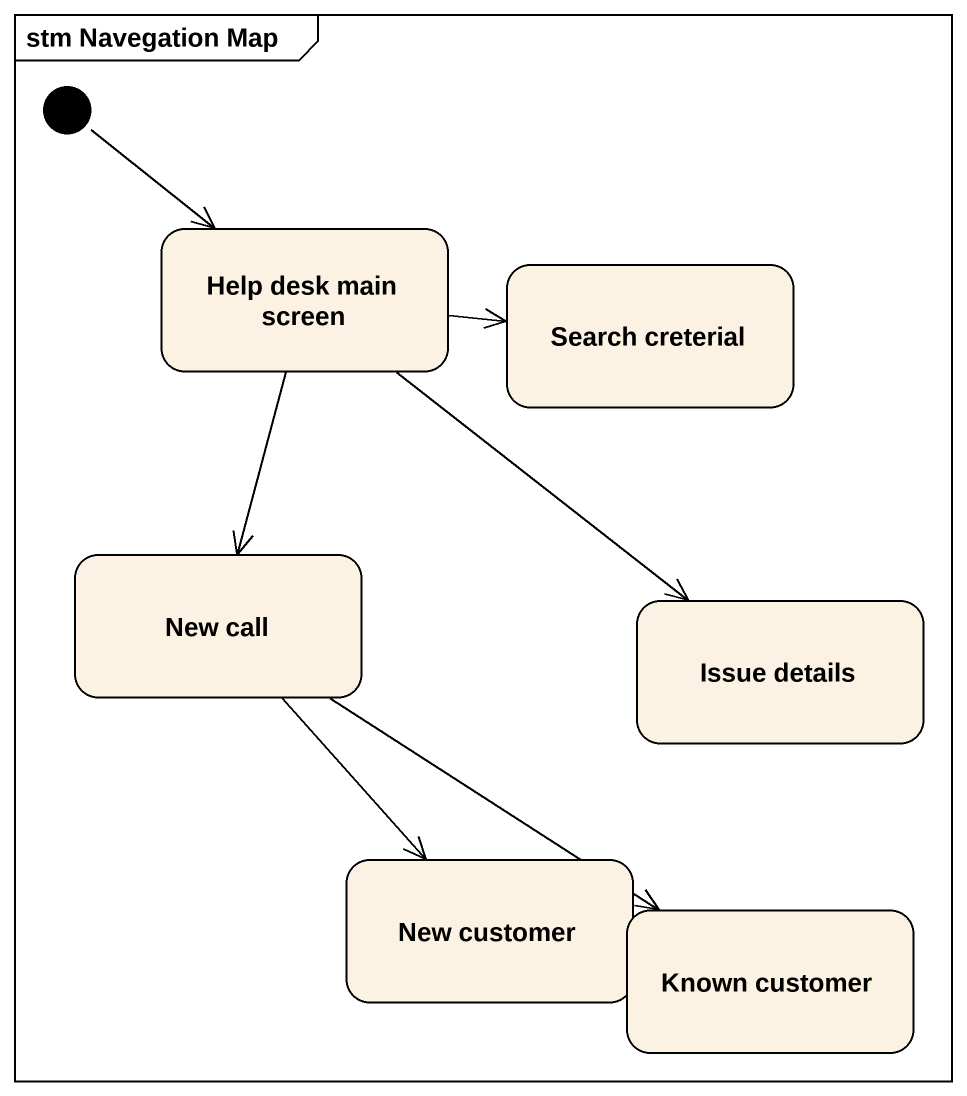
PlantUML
@startuml
mainframe stm Navegation Map
hide empty description
state "Help desk main screen" as Help_desk_main_screen
state "Search creterial" as Search_creterial
state "New call" as New_call
state "Issue details" as Issue_details
state "New customer" as New_customer
state "Known customer" as Known_customer
[*] --> Help_desk_main_screen
Help_desk_main_screen -right-> Search_creterial
Help_desk_main_screen --> New_call
Help_desk_main_screen --> Issue_details
New_call --> New_customer
New_call --> Known_customer
@enduml
